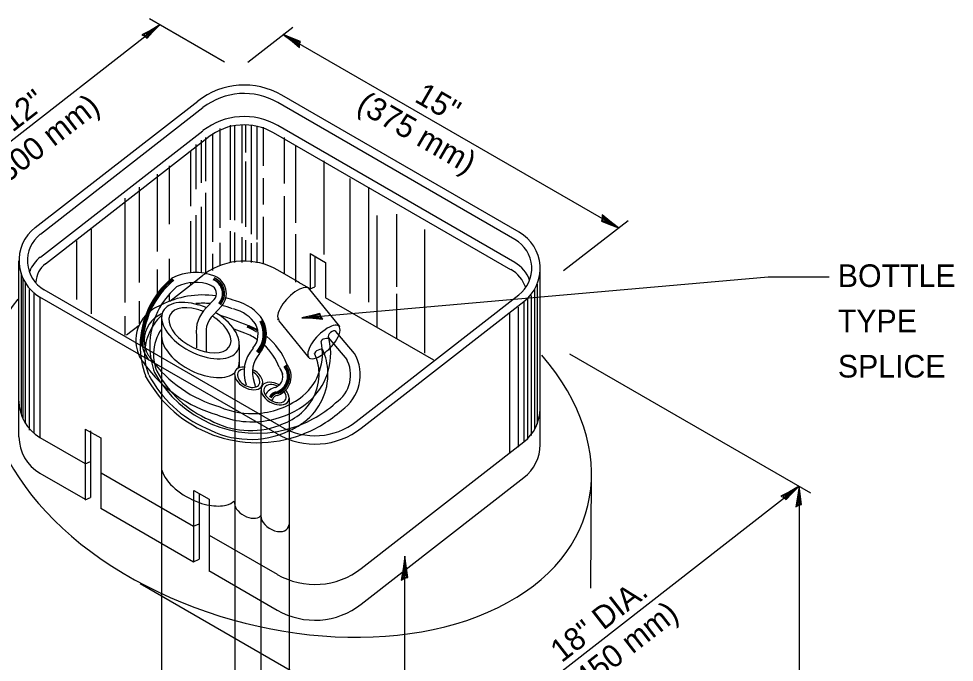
# Model space of a CAD drawing. Extents: x 1709823 to 1716999, y 1398858 to 1402388.
# Drawn here: x 1714462.7 to 1714585.4, y 1402121.8 to 1402206.2 of the extents above; entities that cross this region are included whole.
import ezdxf

# ---------------------------------------------------------------- set-up
doc = ezdxf.new("R2010")
doc.units = 0
for name, color, linetype in [('Design_EX_Roadway Dimensions', 7, 'Continuous'), ('Design_EX_Roadway Notes', 7, 'Continuous'), ('Signals_EX_Above Ground', 7, 'Continuous')]:
    doc.layers.add(name, color=color, linetype=linetype)

msp = doc.modelspace()

# ---------------------------------------------------------------- linework, layer by layer
at = {"layer": 'Design_EX_Roadway Dimensions'}
for p, q in [((1714448.18, 1402179.68), (1714481.21, 1402205.4)), ((1714489.67, 1402200.51), (1714479.83, 1402206.2)), ((1714492.73, 1402200.49), (1714498.66, 1402205.11)), ((1714497.39, 1402204.13), (1714541.35, 1402178.75)), ((1714534.16, 1402173.15), (1714542.62, 1402179.74)), ((1714534.94, 1402162.26), (1714566.52, 1402144.02)), ((1714518.83, 1402108.91), (1714565.04, 1402144.88)), ((1714565.03, 1402144.88), (1714565.03, 1402070.03)), ((1714478.61, 1402132.13), (1714520.22, 1402108.11))]:
    msp.add_line(p, q, dxfattribs=at)
for points in [[(1714479.24, 1402203.9), (1714479.53, 1402203.66), (1714480.26, 1402204.43), (1714481.21, 1402205.4), (1714479.96, 1402204.67), (1714478.83, 1402204.07), (1714479.24, 1402203.9), (1714479.48, 1402203.78), (1714480.5, 1402204.84), (1714479.07, 1402204.08), (1714479.45, 1402203.98), (1714479.95, 1402204.43), (1714479.38, 1402204.11)], [(1714499.52, 1402202.86), (1714499.63, 1402203.22), (1714498.65, 1402203.6), (1714497.39, 1402204.13), (1714498.54, 1402203.24), (1714499.52, 1402202.41), (1714499.52, 1402202.86), (1714499.55, 1402203.12), (1714498.17, 1402203.67), (1714499.42, 1402202.63), (1714499.37, 1402203.02), (1714498.77, 1402203.32), (1714499.28, 1402202.91)], [(1714539.23, 1402180.02), (1714539.11, 1402179.65), (1714540.1, 1402179.27), (1714541.35, 1402178.75), (1714540.21, 1402179.64), (1714539.23, 1402180.46), (1714539.23, 1402180.02), (1714539.2, 1402179.75), (1714540.57, 1402179.2), (1714539.33, 1402180.24), (1714539.37, 1402179.85), (1714539.98, 1402179.55), (1714539.47, 1402179.96)], [(1714563.06, 1402143.38), (1714563.36, 1402143.14), (1714564.09, 1402143.91), (1714565.04, 1402144.88), (1714563.79, 1402144.15), (1714562.66, 1402143.55), (1714563.06, 1402143.38), (1714563.3, 1402143.26), (1714564.32, 1402144.32), (1714562.89, 1402143.56), (1714563.27, 1402143.46), (1714563.78, 1402143.91), (1714563.21, 1402143.59)], [(1714564.99, 1402142.41), (1714565.36, 1402142.49), (1714565.21, 1402143.53), (1714565.03, 1402144.88), (1714564.83, 1402143.44), (1714564.61, 1402142.18), (1714564.99, 1402142.41), (1714565.24, 1402142.52), (1714565.03, 1402143.98), (1714564.75, 1402142.38), (1714565.06, 1402142.62), (1714565.02, 1402143.29), (1714564.92, 1402142.64)]]:
    msp.add_lwpolyline(points, dxfattribs=at)
at = {"layer": 'Design_EX_Roadway Notes'}
for p, q in [((1714492.47, 1402188.65), (1714492.47, 1402192.31)), ((1714494.79, 1402186.91), (1714494.79, 1402191.96)), ((1714487.24, 1402184.87), (1714487.24, 1402190.62)), ((1714497.53, 1402184.58), (1714497.53, 1402190.62)), ((1714485.96, 1402183.83), (1714485.96, 1402189.69)), ((1714486.66, 1402184.66), (1714486.66, 1402190.28)), ((1714499.03, 1402179.41), (1714499.03, 1402189.57)), ((1714499.03, 1402171.63), (1714499.03, 1402177.95)), ((1714489.1, 1402173.83), (1714489.1, 1402176.82)), ((1714499.83, 1402166.97), (1714560.99, 1402172.33)), ((1714560.99, 1402172.33), (1714568.97, 1402172.33)), ((1714485.26, 1402171.32), (1714485.26, 1402171.63)), ((1714504.8, 1402165.81), (1714500.69, 1402170.9)), ((1714500.91, 1402170.76), (1714501.51, 1402171.03)), ((1714482.47, 1402169.12), (1714482.47, 1402170.12)), ((1714481.41, 1402167.21), (1714481.41, 1402161.62)), ((1714496.71, 1402166.7), (1714496.65, 1402166.79)), ((1714500.79, 1402161.7), (1714496.79, 1402166.62)), ((1714491.61, 1402163.41), (1714491.61, 1402160.4)), ((1714481.41, 1402161.62), (1714481.41, 1402115.44)), ((1714498.17, 1402152.18), (1714498.17, 1402152.16)), ((1714471.42, 1402147.82), (1714472.09, 1402148.12)), ((1714513.35, 1402053.97), (1714513.35, 1402135.69))]:
    msp.add_line(p, q, dxfattribs=at)
for points in [[(1714502.3, 1402167.15), (1714502.19, 1402167.51), (1714501.16, 1402167.26), (1714499.83, 1402166.97), (1714501.28, 1402166.9), (1714502.56, 1402166.79), (1714502.3, 1402167.15), (1714502.17, 1402167.38), (1714500.73, 1402167.04), (1714502.35, 1402166.9), (1714502.09, 1402167.2), (1714501.42, 1402167.1), (1714502.07, 1402167.05)], [(1714513.31, 1402132.8), (1714513.74, 1402132.9), (1714513.55, 1402134.12), (1714513.35, 1402135.69), (1714513.12, 1402134.02), (1714512.87, 1402132.55), (1714513.31, 1402132.8), (1714513.59, 1402132.94), (1714513.35, 1402134.64), (1714513.02, 1402132.78), (1714513.39, 1402133.05), (1714513.34, 1402133.84), (1714513.23, 1402133.08)]]:
    msp.add_lwpolyline(points, dxfattribs=at)
for centre, radius, start, end in [((1714487.46, 1402170.14), 1.98, 318.9052, 67.4027), ((1714482.93, 1402164.01), 3.78, 113.2749, 129.1003), ((1714489.5, 1402157.59), 8.72, 59.4654, 68.8556), ((1714482.93, 1402164.01), 4.09, 191.828, 219.5068), ((1714495.81, 1402159.27), 2.14, 290.7489, 38.0554), ((1714495.81, 1402159.27), 2.25, 290.7489, 38.0554), ((1714495.81, 1402159.27), 2.41, 290.7489, 38.0554), ((1714495.81, 1402159.27), 2.61, 290.7489, 38.0554), ((1714493.07, 1402163.09), 12.07, 295.2466, 302.0572), ((1714493.07, 1402163.09), 12.07, 302.0572, 305.9232)]:
    msp.add_arc(centre, radius, start, end, dxfattribs=at)
for centre, major_axis, ratio, start_param, end_param in [((1714498.8, 1402168.74), (-1.98, -2.05), 0.40372, 3.040364, 6.282147), ((1714486.46, 1402165.33), (-3.92, 2.04), 0.547749, 5.066661, 10.754483), ((1714502.74, 1402163.79), (-1.98, -2.05), 0.40372, 3.040364, 6.282147), ((1714502.69, 1402163.8), (-1.98, -2.05), 0.40372, 1.836347, 2.39078), ((1714502.69, 1402163.8), (-1.98, -2.05), 0.40372, 2.39078, 3.040364), ((1714486.52, 1402162.83), (-4.9, 2.55), 0.547749, 0.280758, 2.944783), ((1714502.69, 1402163.8), (-1.98, -2.05), 0.40372, 1.596269, 1.836347), ((1714502.69, 1402163.8), (-1.98, -2.05), 0.40372, 0.71217, 1.596269), ((1714486.52, 1402162.83), (-4.9, 2.55), 0.547749, 3.146727, 3.435882), ((1714502.69, 1402163.8), (-1.98, -2.05), 0.40372, 0.098841, 0.71217), ((1714493.65, 1402158.18), (-0.095, 0.346), 0.133757, 3.141593, 6.283185)]:
    msp.add_ellipse(centre, major_axis=major_axis, ratio=ratio, start_param=start_param, end_param=end_param, dxfattribs=at)
at = {"layer": 'Signals_EX_Above Ground'}
for p, q in [((1714464.85, 1402178.79), (1714486.18, 1402195.4)), ((1714528.33, 1402178.2), (1714497.21, 1402196.16)), ((1714465.53, 1402177.92), (1714486.86, 1402194.53)), ((1714527.78, 1402177.24), (1714496.66, 1402195.21)), ((1714489.1, 1402178.75), (1714489.1, 1402191.78)), ((1714490.49, 1402179.81), (1714490.49, 1402192.25)), ((1714491.02, 1402179.78), (1714491.02, 1402192.19)), ((1714492, 1402179.4), (1714492, 1402192.19)), ((1714493.22, 1402177.92), (1714493.22, 1402192.19)), ((1714493.98, 1402177.24), (1714493.98, 1402192.13)), ((1714527.78, 1402174.22), (1714496.66, 1402192.19)), ((1714465.53, 1402174.9), (1714486.86, 1402191.51)), ((1714466.2, 1402174.04), (1714487.53, 1402190.64)), ((1714488.17, 1402176.93), (1714488.17, 1402191.15)), ((1714527.23, 1402173.27), (1714496.11, 1402191.24)), ((1714485.26, 1402181.62), (1714485.26, 1402188.82)), ((1714482.47, 1402179.24), (1714482.47, 1402186.91)), ((1714492.47, 1402178.91), (1714492.47, 1402187.48)), ((1714502.75, 1402175.29), (1714502.75, 1402187.54)), ((1714480.91, 1402175.67), (1714480.91, 1402185.8)), ((1714494.79, 1402181.85), (1714494.79, 1402185.28)), ((1714506.18, 1402170.17), (1714506.18, 1402185.22)), ((1714478.52, 1402171.6), (1714478.52, 1402184.12)), ((1714487.24, 1402172.67), (1714487.24, 1402183.36)), ((1714508.62, 1402169.01), (1714508.62, 1402184.12)), ((1714476.66, 1402168.96), (1714476.66, 1402182.66)), ((1714497.53, 1402172.67), (1714497.53, 1402182.9)), ((1714486.66, 1402172.89), (1714486.66, 1402181.51)), ((1714485.26, 1402172.87), (1714485.26, 1402179.63)), ((1714485.96, 1402172.89), (1714485.96, 1402180.44)), ((1714494.79, 1402174.01), (1714494.79, 1402180.23)), ((1714509.72, 1402165.69), (1714509.72, 1402180.39)), ((1714512.28, 1402171.04), (1714512.28, 1402180.57)), ((1714472.25, 1402167.5), (1714472.25, 1402178.6)), ((1714490.49, 1402174.29), (1714490.49, 1402178.31)), ((1714491.02, 1402174.24), (1714491.02, 1402178.17)), ((1714515.94, 1402162.33), (1714515.94, 1402178.54)), ((1714470.33, 1402169.36), (1714470.33, 1402177.08)), ((1714492, 1402174.24), (1714492, 1402177.55)), ((1714492.47, 1402174.35), (1714492.47, 1402177.13)), ((1714493.22, 1402174.24), (1714493.22, 1402176.77)), ((1714493.98, 1402174.18), (1714493.98, 1402176.85)), ((1714482.47, 1402171.86), (1714482.47, 1402174.68)), ((1714488.17, 1402173.19), (1714488.17, 1402175.36)), ((1714500.91, 1402175.38), (1714502.94, 1402174.23)), ((1714500.91, 1402175.38), (1714500.91, 1402170.76)), ((1714501.51, 1402175.04), (1714501.51, 1402171.03)), ((1714462.73, 1402155.8), (1714462.73, 1402174.45)), ((1714480.91, 1402170.19), (1714480.91, 1402173.32)), ((1714502.94, 1402174.23), (1714502.94, 1402169.58)), ((1714531.07, 1402154.7), (1714531.08, 1402173.43)), ((1714463.01, 1402172.8), (1714463.01, 1402154.37)), ((1714463.25, 1402172.1), (1714463.25, 1402153.68)), ((1714485.69, 1402171.63), (1714486.86, 1402172.54)), ((1714499.55, 1402171.55), (1714496.66, 1402173.22)), ((1714463.56, 1402171.52), (1714463.56, 1402153.09)), ((1714482.5, 1402169.14), (1714485.69, 1402171.63)), ((1714500.91, 1402170.77), (1714499.36, 1402171.66)), ((1714530.67, 1402171.4), (1714530.67, 1402153)), ((1714464.08, 1402170.68), (1714464.08, 1402152.25)), ((1714464.67, 1402170.25), (1714464.67, 1402151.81)), ((1714496.6, 1402151.73), (1714465.48, 1402169.69)), ((1714465.48, 1402169.69), (1714465.48, 1402151.26)), ((1714496.6, 1402151.73), (1714465.48, 1402169.69)), ((1714497.14, 1402152.68), (1714466.03, 1402170.64)), ((1714517.12, 1402161.41), (1714502.94, 1402169.59)), ((1714506.95, 1402153.36), (1714528.28, 1402169.96)), ((1714512.28, 1402164.3), (1714512.28, 1402170.11)), ((1714529.9, 1402169.91), (1714529.9, 1402151.51)), ((1714530.32, 1402170.71), (1714530.32, 1402152.32)), ((1714478.52, 1402166.16), (1714478.52, 1402169.15)), ((1714487.24, 1402168.21), (1714488.37, 1402169.41)), ((1714488.19, 1402167.32), (1714489.32, 1402168.52)), ((1714507.62, 1402152.49), (1714528.96, 1402169.09)), ((1714528.18, 1402168.38), (1714528.18, 1402149.99)), ((1714528.96, 1402169.09), (1714528.96, 1402150.7)), ((1714529.41, 1402169.46), (1714529.41, 1402151.06)), ((1714476.66, 1402164.71), (1714476.66, 1402167.16)), ((1714527.08, 1402167.58), (1714527.08, 1402149.18)), ((1714476.82, 1402164.72), (1714478.48, 1402166.01)), ((1714485.99, 1402164.78), (1714485.99, 1402163.02)), ((1714487.28, 1402164.78), (1714487.28, 1402162.55)), ((1714506.73, 1402162.3), (1714504.28, 1402165.19)), ((1714505.78, 1402161.5), (1714503.34, 1402164.39)), ((1714496.86, 1402160.49), (1714497.33, 1402159.56)), ((1714491.02, 1402159.5), (1714491.02, 1402156.19)), ((1714494.44, 1402157.44), (1714494.44, 1402154.23)), ((1714491.02, 1402156.19), (1714491.02, 1402114.17)), ((1714496, 1402156.34), (1714495.86, 1402156.1)), ((1714496.58, 1402156.78), (1714496.73, 1402156.83)), ((1714498.17, 1402156.45), (1714498.17, 1402155.59)), ((1714462.73, 1402151.36), (1714462.73, 1402155.8)), ((1714498.17, 1402155.58), (1714498.17, 1402154.37)), ((1714494.44, 1402154.23), (1714494.44, 1402106.87)), ((1714498.17, 1402154.37), (1714498.17, 1402153.45)), ((1714531.07, 1402150.34), (1714531.07, 1402154.7)), ((1714498.17, 1402153.45), (1714498.17, 1402152.18)), ((1714465.47, 1402151.28), (1714471.43, 1402147.85)), ((1714471.42, 1402152.37), (1714473.45, 1402151.21)), ((1714471.42, 1402152.37), (1714471.42, 1402147.82)), ((1714472.09, 1402152.12), (1714472.09, 1402148.12)), ((1714473.47, 1402151.24), (1714473.47, 1402146.6)), ((1714498.17, 1402152.16), (1714498.17, 1402106.87)), ((1714507.61, 1402134.08), (1714528.94, 1402150.69)), ((1714471.42, 1402147.82), (1714471.42, 1402143.08)), ((1714472.09, 1402148.12), (1714472.09, 1402143.38)), ((1714465.48, 1402146.6), (1714471.41, 1402143.18)), ((1714473.47, 1402146.6), (1714473.47, 1402141.96)), ((1714473.5, 1402146.65), (1714485.63, 1402139.64)), ((1714537.74, 1402131.5), (1714537.83, 1402146.3)), ((1714507.62, 1402129.4), (1714528.96, 1402146)), ((1714485.63, 1402144.32), (1714485.63, 1402139.63)), ((1714485.64, 1402144.33), (1714487.68, 1402143.17)), ((1714486.36, 1402143.91), (1714486.36, 1402139.95)), ((1714471.42, 1402143.08), (1714472.09, 1402143.38)), ((1714487.68, 1402143.17), (1714487.68, 1402138.45)), ((1714473.48, 1402141.98), (1714485.63, 1402134.96)), ((1714485.63, 1402139.63), (1714486.36, 1402139.95)), ((1714485.63, 1402139.63), (1714485.63, 1402134.96)), ((1714486.36, 1402139.95), (1714486.36, 1402135.29)), ((1714487.68, 1402138.53), (1714487.68, 1402133.8)), ((1714487.69, 1402138.45), (1714496.58, 1402133.32)), ((1714485.63, 1402134.96), (1714486.36, 1402135.29)), ((1714487.63, 1402133.81), (1714496.6, 1402128.63))]:
    msp.add_line(p, q, dxfattribs=at)
for centre, radius, start, end in [((1714492.26, 1402187.59), 9.9, 60.0005, 127.9023), ((1714492.26, 1402187.59), 8.8, 60.0005, 127.9023), ((1714492.26, 1402184.57), 8.8, 60.0005, 127.9023), ((1714492.26, 1402184.57), 7.7, 60.0005, 127.9023), ((1714468.23, 1402174.45), 5.5, 127.9035, 239.9999), ((1714525.58, 1402173.44), 5.5, 307.9035, 59.9999), ((1714468.23, 1402174.45), 4.4, 127.9035, 239.9999), ((1714525.58, 1402173.44), 4.4, 307.9035, 59.9999), ((1714468.23, 1402171.45), 4.4, 127.9035, 158.5235), ((1714468.23, 1402171.45), 3.3, 127.9035, 176.9358), ((1714492.26, 1402165.6), 8.8, 60.0005, 125.5352), ((1714525.04, 1402169.49), 4.4, 19.2936, 59.9999), ((1714525.56, 1402170.4), 4.4, 20.2635, 59.9999), ((1714490.15, 1402163.29), 11.53, 129.6766, 179.5306), ((1714490.15, 1402163.29), 11.49, 129.6766, 179.7372), ((1714485.87, 1402166.25), 6.67, 67.6016, 117.5252), ((1714492.26, 1402165.6), 8.8, 125.5352, 127.9023), ((1714487.46, 1402170.14), 2.05, 318.9052, 67.4027), ((1714487.46, 1402170.14), 2.23, 318.9052, 67.4027), ((1714487.46, 1402170.14), 2.47, 318.9052, 67.4027), ((1714490.15, 1402163.29), 11.35, 129.6766, 180.045), ((1714490.15, 1402163.29), 11.31, 129.6766, 180.1957), ((1714490.15, 1402163.29), 11.17, 129.6766, 180.5142), ((1714490.15, 1402163.29), 10.27, 131.2034, 183.6425), ((1714485.87, 1402166.25), 5.37, 67.6016, 117.5258), ((1714487.46, 1402170.14), 1.17, 318.9052, 67.4027), ((1714487.46, 1402170.14), 1.96, 318.9052, 67.4027), ((1714486.87, 1402157.9), 12.06, 81.9799, 117.3268), ((1714486.87, 1402157.9), 12.06, 69.2735, 75.8791), ((1714482.93, 1402164.01), 4.87, 109.0309, 137.7234), ((1714486.87, 1402157.9), 10.97, 85.07, 94.9731), ((1714484.91, 1402163.1), 5.72, 65.1515, 75.8967), ((1714486.87, 1402157.9), 10.97, 69.2735, 77.142), ((1714489.67, 1402163.27), 6.09, 33.8785, 76.0101), ((1714482.93, 1402164.01), 4.87, 137.7234, 183.7594), ((1714486.17, 1402162.17), 6.97, 133.0995, 149.2882), ((1714490.29, 1402165.14), 4.33, 133.8222, 186.7571), ((1714484.53, 1402161.72), 6.53, 68.8133, 75.7134), ((1714490.29, 1402165.14), 3.03, 133.8222, 186.7571), ((1714484.53, 1402161.72), 6.53, 52.8309, 57.1755), ((1714488.26, 1402167.06), 0.652, 48.2223, 67.5847), ((1714468.2, 1402103.96), 66.69, 68.4047, 71.7673), ((1714489.67, 1402163.27), 5, 33.8785, 76.0101), ((1714482.93, 1402164.01), 3.78, 129.1003, 195.8796), ((1714489.5, 1402157.59), 8.99, 59.4654, 68.8556), ((1714491.25, 1402164.81), 2.84, 319.7235, 28.0333), ((1714491.25, 1402164.81), 3.52, 319.7235, 28.0333), ((1714491.25, 1402164.81), 3.58, 319.7235, 28.0333), ((1714491.25, 1402164.81), 3.7, 319.7235, 28.0333), ((1714491.25, 1402164.81), 3.83, 319.7235, 28.0333), ((1714491.25, 1402164.81), 3.94, 319.7235, 28.0333), ((1714486.17, 1402162.17), 6.97, 149.2882, 173.1884), ((1714486.17, 1402162.17), 5.8, 145.3382, 178.2089), ((1714468.2, 1402103.96), 65.61, 68.4047, 69.7006), ((1714489.5, 1402157.59), 7.91, 55.3047, 68.8556), ((1714489.5, 1402157.59), 8.72, 59.4654, 68.8556), ((1714489.5, 1402157.59), 8.88, 59.4654, 68.8556), ((1714482.93, 1402164.01), 4.87, 183.7644, 219.5068), ((1714489.5, 1402157.59), 8.99, 21.49, 50.5038), ((1714495.27, 1402162.27), 7.26, 310.3005, 12.6707), ((1714495.27, 1402162.27), 8.34, 310.3005, 12.6707), ((1714490.15, 1402163.29), 11.53, 179.5306, 199.8182), ((1714486.17, 1402162.17), 6.97, 173.1884, 202.2657), ((1714482.93, 1402164.01), 3.78, 195.8796, 219.5068), ((1714490.15, 1402163.29), 10.27, 183.6468, 199.8182), ((1714486.17, 1402162.17), 5.8, 178.2632, 202.2657), ((1714497.1, 1402159.81), 4.86, 139.1416, 199.8959), ((1714497.1, 1402159.81), 3.76, 139.1416, 199.8959), ((1714489.5, 1402157.59), 7.91, 21.49, 47.3595), ((1714495.4, 1402159.57), 6.69, 1.7881, 24.0909), ((1714495.4, 1402159.57), 7.85, 2.0413, 24.0909), ((1714501.83, 1402159.47), 5.65, 304.4458, 29.9887), ((1714493.59, 1402171.41), 16.74, 216.0372, 254.2633), ((1714501.83, 1402159.47), 4.39, 303.4108, 29.9887), ((1714493.59, 1402171.41), 17.84, 216.0372, 254.2633), ((1714493.95, 1402167.18), 15.35, 208.7148, 284.9305), ((1714493.45, 1402166.7), 14.32, 208.0264, 246.5571), ((1714495.81, 1402159.27), 1.53, 290.7489, 38.0554), ((1714495.4, 1402159.57), 7.85, 307.4204, 2.0413), ((1714495.4, 1402159.57), 6.69, 333.7878, 1.7881), ((1714493.95, 1402167.18), 16.6, 208.0395, 290.8299), ((1714493.45, 1402166.7), 15.49, 208.0264, 246.5571), ((1714496.76, 1402155.95), 1.94, 102.1915, 152.3613), ((1714493.31, 1402165.07), 10.67, 274.5536, 308.6241), ((1714496.76, 1402155.95), 1.35, 102.1915, 152.3613), ((1714496.76, 1402155.95), 1.24, 102.1915, 152.3613), ((1714496.76, 1402155.95), 1.11, 102.1915, 152.3613), ((1714496.76, 1402155.95), 0.856, 102.1915, 152.3613), ((1714495.4, 1402159.57), 6.69, 307.4204, 333.6099), ((1714468.22, 1402156.05), 5.5, 179.9952, 239.9999), ((1714493.31, 1402165.07), 10.67, 246.4632, 274.5536), ((1714493.31, 1402165.07), 11.75, 281.5974, 308.6241), ((1714493.95, 1402167.18), 15.35, 284.9305, 312.1918), ((1714525.56, 1402155.03), 5.5, 307.9035, 359.9952), ((1714493.31, 1402165.07), 11.75, 246.4632, 281.5974), ((1714493.07, 1402163.09), 10.91, 290.3283, 305.9232), ((1714493.95, 1402167.18), 16.6, 290.9293, 311.88), ((1714493.07, 1402163.09), 12.07, 240.8324, 295.2466), ((1714493.07, 1402163.09), 10.91, 240.8324, 290.2699), ((1714501.54, 1402160.3), 9.9, 240.0004, 307.9032), ((1714501.54, 1402160.3), 8.8, 240.0004, 307.9032), ((1714468.23, 1402151.36), 5.5, 179.9952, 239.9999), ((1714525.58, 1402150.34), 5.5, 307.9035, 359.9952), ((1714501.53, 1402141.89), 9.9, 240.0004, 307.9032), ((1714501.54, 1402137.2), 9.9, 240.0004, 307.9032)]:
    msp.add_arc(centre, radius, start, end, dxfattribs=at)
for centre, major_axis, ratio, start_param, end_param in [((1714498.23, 1402152.42), (39.01, -10.5), 0.647579, 2.864651, 7.037322), ((1714486.53, 1402165.29), (-4.9, 2.55), 0.547749, 5.034335, 10.838733), ((1714503.81, 1402164.79), (-0.47, -0.399), 0.541859, 3.141593, 6.283185), ((1714502.89, 1402163.99), (-0.527, -0.119), 0.432657, 3.141593, 6.283185), ((1714502.04, 1402162.53), (-0.531, -0.237), 0.360186, 3.141593, 6.283185), ((1714492.85, 1402159.02), (1.73, -1), 0.640209, 2.238494, 7.930401), ((1714492.85, 1402159.02), (1.38, -0.8), 0.640209, 2.348426, 7.869449), ((1714496.31, 1402157.02), (1.73, -1), 0.640209, 1.616619, 7.336625), ((1714496.31, 1402157.02), (1.38, -0.8), 0.640209, 1.690927, 7.248357), ((1714486.46, 1402145.98), (-4.9, 2.55), 0.547749, 0.490685, 1.828072), ((1714486.46, 1402145.98), (-4.9, 2.55), 0.547749, 1.828072, 2.088128), ((1714486.46, 1402145.98), (-4.9, 2.55), 0.547749, 2.592371, 2.935859), ((1714492.82, 1402142.16), (1.73, -1), 0.640209, 3.397658, 6.097665), ((1714486.46, 1402145.98), (-4.9, 2.55), 0.547749, 2.088128, 2.592371), ((1714496.28, 1402140.42), (1.73, -1), 0.640209, 3.494362, 6.601129)]:
    msp.add_ellipse(centre, major_axis=major_axis, ratio=ratio, start_param=start_param, end_param=end_param, dxfattribs=at)

# ---------------------------------------------------------------- texts
at = {"layer": 'Design_EX_Roadway Dimensions'}
for s, rotation, p in [('12"', 37.9044, (1714461.89, 1402191.23)), ('15"', 330.0044, (1714514.46, 1402195.4)), ('(300 mm)', 37.9044, (1714460.15, 1402183.78)), ('(375 mm)', 330.0044, (1714506.84, 1402194.24)), ('18" DIA.', 37.904, (1714533.9, 1402121.65)), ('(450 mm)', 37.904, (1714536.05, 1402117.24))]:
    msp.add_text(s, height=2.969, rotation=rotation, dxfattribs=at).set_placement(p)
at = {"layer": 'Design_EX_Roadway Notes'}
for s, p in [('BOTTLE', (1714570.12, 1402171.01)), ('TYPE', (1714570.12, 1402165.07)), ('SPLICE', (1714570.12, 1402159.13))]:
    msp.add_text(s, height=2.969, dxfattribs=at).set_placement(p)

doc.saveas('drawing.dxf')
